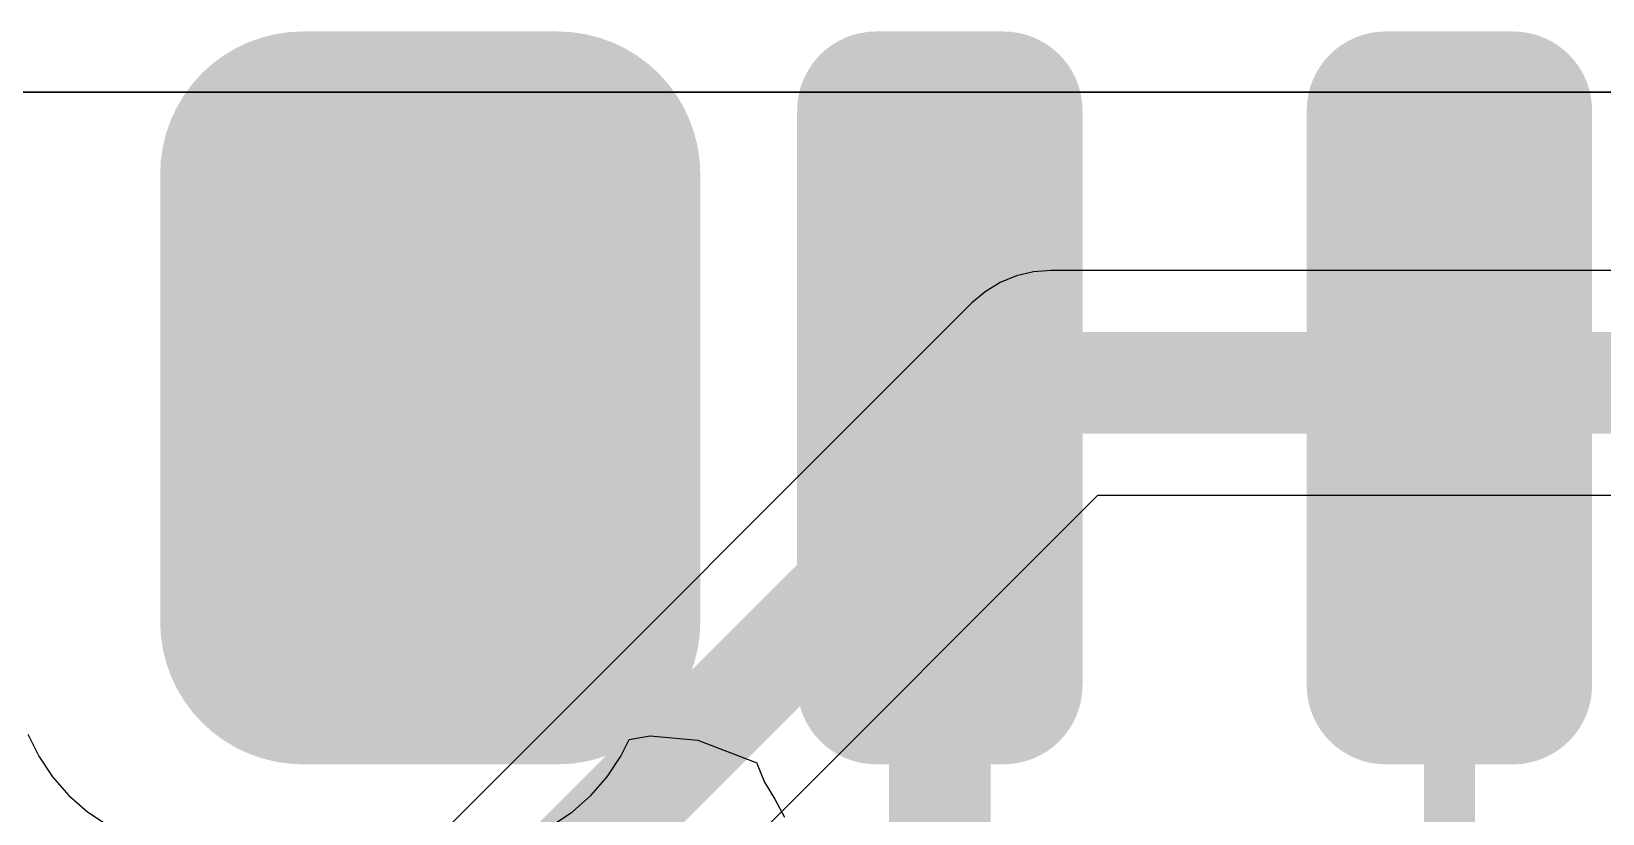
# Model space of a CAD drawing. Header units: millimetres. Extents: x 5.97 to 14.78, y 3.86 to 11.35.
# Drawn here: x 7.9917 to 8.3001, y 7.9184 to 8.0719 of the extents above; entities that cross this region are included whole.
import ezdxf

# ---------------------------------------------------------------- set-up
doc = ezdxf.new("R2010")
doc.units = ezdxf.units.MM
doc.header["$MEASUREMENT"] = 0
for name, color, linetype in [('BottomLayer', 5, 'Continuous'), ('BottomPaste', 16, 'Continuous'), ('BottomSolder', 6, 'Continuous'), ('MidLayer1', 16, 'Continuous'), ('MidLayer2', 76, 'Continuous'), ('MultiLayer', 9, 'Continuous'), ('TopLayer', 1, 'Continuous'), ('TopPaste', 8, 'Continuous'), ('TopSolder', 216, 'Continuous')]:
    doc.layers.add(name, color=color, linetype=linetype)

# ---------------------------------------------------------------- blocks, each defined once
blk = doc.blocks.new('TE_1_1634688_0_160')
at = {"layer": 'BottomLayer'}
for points, const_width in [([(-0.01875, 0.00608, 1), (-0.00625, 0.00608, 1)], 0.0125), ([(0.00625, 0.00608, 1), (0.01875, 0.00608, 1)], 0.0125), ([(0.08125, 0.00608, 1), (0.09375, 0.00608, 1)], 0.0125), ([(0.10625, 0.00608, 1), (0.11875, 0.00608, 1)], 0.0125), ([(0.1625, -0.00642, 1), (0.1875, -0.00642, 1)], 0.025), ([(0.2125, -0.00642, 1), (0.2375, -0.00642, 1)], 0.025), ([(0.1625, -0.09421, 1), (0.1875, -0.09421, 1)], 0.025), ([(0.2125, -0.09421, 1), (0.2375, -0.09421, 1)], 0.025), ([(-0.01875, -0.10671, 1), (-0.00625, -0.10671, 1)], 0.0125), ([(0.00625, -0.10671, 1), (0.01875, -0.10671, 1)], 0.0125), ([(0.08125, -0.10671, 1), (0.09375, -0.10671, 1)], 0.0125), ([(0.10625, -0.10671, 1), (0.11875, -0.10671, 1)], 0.0125)]:
    blk.add_lwpolyline(points, format="xyb", close=True, dxfattribs=dict(at, const_width=const_width))
for points in [[(0.0125, -0.11921), (0.0125, 0.01858), (-0.0125, -0.11921), (-0.0125, 0.01858)], [(0.1125, -0.11921), (0.1125, 0.01858), (0.0875, -0.11921), (0.0875, 0.01858)], [(0.225, -0.11921), (0.225, 0.01858), (0.175, -0.11921), (0.175, 0.01858)], [(0.025, -0.10671), (0.025, 0.00608), (-0.025, -0.10671), (-0.025, 0.00608)], [(0.125, -0.10671), (0.125, 0.00608), (0.075, -0.10671), (0.075, 0.00608)], [(0.25, -0.09421), (0.25, -0.00642), (0.15, -0.09421), (0.15, -0.00642)]]:
    blk.add_solid(points, dxfattribs=at)
at = {"layer": 'BottomPaste'}
for points, const_width in [([(-0.02025, 0.00608, 1), (-0.00475, 0.00608, 1)], 0.0155), ([(0.00475, 0.00608, 1), (0.02025, 0.00608, 1)], 0.0155), ([(0.07975, 0.00608, 1), (0.09525, 0.00608, 1)], 0.0155), ([(0.10475, 0.00608, 1), (0.12025, 0.00608, 1)], 0.0155), ([(0.161, -0.00642, 1), (0.189, -0.00642, 1)], 0.028), ([(0.211, -0.00642, 1), (0.239, -0.00642, 1)], 0.028), ([(0.161, -0.09421, 1), (0.189, -0.09421, 1)], 0.028), ([(0.211, -0.09421, 1), (0.239, -0.09421, 1)], 0.028), ([(-0.02025, -0.10671, 1), (-0.00475, -0.10671, 1)], 0.0155), ([(0.00475, -0.10671, 1), (0.02025, -0.10671, 1)], 0.0155), ([(0.07975, -0.10671, 1), (0.09525, -0.10671, 1)], 0.0155), ([(0.10475, -0.10671, 1), (0.12025, -0.10671, 1)], 0.0155)]:
    blk.add_lwpolyline(points, format="xyb", close=True, dxfattribs=dict(at, const_width=const_width))
for points in [[(0.0125, -0.12221), (0.0125, 0.02158), (-0.0125, -0.12221), (-0.0125, 0.02158)], [(0.1125, -0.12221), (0.1125, 0.02158), (0.0875, -0.12221), (0.0875, 0.02158)], [(0.225, -0.12221), (0.225, 0.02158), (0.175, -0.12221), (0.175, 0.02158)], [(0.028, -0.10671), (0.028, 0.00608), (-0.028, -0.10671), (-0.028, 0.00608)], [(0.128, -0.10671), (0.128, 0.00608), (0.072, -0.10671), (0.072, 0.00608)], [(0.253, -0.09421), (0.253, -0.00642), (0.147, -0.09421), (0.147, -0.00642)]]:
    blk.add_solid(points, dxfattribs=at)
at = {"layer": 'BottomSolder'}
for points, const_width in [([(-0.02, 0.00608, 1), (-0.005, 0.00608, 1)], 0.015), ([(0.005, 0.00608, 1), (0.02, 0.00608, 1)], 0.015), ([(0.08, 0.00608, 1), (0.095, 0.00608, 1)], 0.015), ([(0.105, 0.00608, 1), (0.12, 0.00608, 1)], 0.015), ([(0.16125, -0.00642, 1), (0.18875, -0.00642, 1)], 0.0275), ([(0.21125, -0.00642, 1), (0.23875, -0.00642, 1)], 0.0275), ([(0.16125, -0.09421, 1), (0.18875, -0.09421, 1)], 0.0275), ([(0.21125, -0.09421, 1), (0.23875, -0.09421, 1)], 0.0275), ([(-0.02, -0.10671, 1), (-0.005, -0.10671, 1)], 0.015), ([(0.005, -0.10671, 1), (0.02, -0.10671, 1)], 0.015), ([(0.08, -0.10671, 1), (0.095, -0.10671, 1)], 0.015), ([(0.105, -0.10671, 1), (0.12, -0.10671, 1)], 0.015)]:
    blk.add_lwpolyline(points, format="xyb", close=True, dxfattribs=dict(at, const_width=const_width))
for points in [[(0.0125, -0.12171), (0.0125, 0.02108), (-0.0125, -0.12171), (-0.0125, 0.02108)], [(0.1125, -0.12171), (0.1125, 0.02108), (0.0875, -0.12171), (0.0875, 0.02108)], [(0.225, -0.12171), (0.225, 0.02108), (0.175, -0.12171), (0.175, 0.02108)], [(0.0275, -0.10671), (0.0275, 0.00608), (-0.0275, -0.10671), (-0.0275, 0.00608)], [(0.1275, -0.10671), (0.1275, 0.00608), (0.0725, -0.10671), (0.0725, 0.00608)], [(0.2525, -0.09421), (0.2525, -0.00642), (0.1475, -0.09421), (0.1475, -0.00642)]]:
    blk.add_solid(points, dxfattribs=at)
at = {"layer": 'TopLayer'}
for points, const_width in [([(-0.01875, 0.00608, 1), (-0.00625, 0.00608, 1)], 0.0125), ([(0.00625, 0.00608, 1), (0.01875, 0.00608, 1)], 0.0125), ([(0.08125, 0.00608, 1), (0.09375, 0.00608, 1)], 0.0125), ([(0.10625, 0.00608, 1), (0.11875, 0.00608, 1)], 0.0125), ([(0.1625, -0.00642, 1), (0.1875, -0.00642, 1)], 0.025), ([(0.2125, -0.00642, 1), (0.2375, -0.00642, 1)], 0.025), ([(0.1625, -0.09421, 1), (0.1875, -0.09421, 1)], 0.025), ([(0.2125, -0.09421, 1), (0.2375, -0.09421, 1)], 0.025), ([(-0.01875, -0.10671, 1), (-0.00625, -0.10671, 1)], 0.0125), ([(0.00625, -0.10671, 1), (0.01875, -0.10671, 1)], 0.0125), ([(0.08125, -0.10671, 1), (0.09375, -0.10671, 1)], 0.0125), ([(0.10625, -0.10671, 1), (0.11875, -0.10671, 1)], 0.0125)]:
    blk.add_lwpolyline(points, format="xyb", close=True, dxfattribs=dict(at, const_width=const_width))
for points in [[(0.0125, -0.11921), (0.0125, 0.01858), (-0.0125, -0.11921), (-0.0125, 0.01858)], [(0.1125, -0.11921), (0.1125, 0.01858), (0.0875, -0.11921), (0.0875, 0.01858)], [(0.225, -0.11921), (0.225, 0.01858), (0.175, -0.11921), (0.175, 0.01858)], [(0.025, -0.10671), (0.025, 0.00608), (-0.025, -0.10671), (-0.025, 0.00608)], [(0.125, -0.10671), (0.125, 0.00608), (0.075, -0.10671), (0.075, 0.00608)], [(0.25, -0.09421), (0.25, -0.00642), (0.15, -0.09421), (0.15, -0.00642)]]:
    blk.add_solid(points, dxfattribs=at)
at = {"layer": 'TopPaste'}
for points, const_width in [([(-0.02025, 0.00608, 1), (-0.00475, 0.00608, 1)], 0.0155), ([(0.00475, 0.00608, 1), (0.02025, 0.00608, 1)], 0.0155), ([(0.07975, 0.00608, 1), (0.09525, 0.00608, 1)], 0.0155), ([(0.10475, 0.00608, 1), (0.12025, 0.00608, 1)], 0.0155), ([(0.161, -0.00642, 1), (0.189, -0.00642, 1)], 0.028), ([(0.211, -0.00642, 1), (0.239, -0.00642, 1)], 0.028), ([(0.161, -0.09421, 1), (0.189, -0.09421, 1)], 0.028), ([(0.211, -0.09421, 1), (0.239, -0.09421, 1)], 0.028), ([(-0.02025, -0.10671, 1), (-0.00475, -0.10671, 1)], 0.0155), ([(0.00475, -0.10671, 1), (0.02025, -0.10671, 1)], 0.0155), ([(0.07975, -0.10671, 1), (0.09525, -0.10671, 1)], 0.0155), ([(0.10475, -0.10671, 1), (0.12025, -0.10671, 1)], 0.0155)]:
    blk.add_lwpolyline(points, format="xyb", close=True, dxfattribs=dict(at, const_width=const_width))
for points in [[(0.0125, -0.12221), (0.0125, 0.02158), (-0.0125, -0.12221), (-0.0125, 0.02158)], [(0.1125, -0.12221), (0.1125, 0.02158), (0.0875, -0.12221), (0.0875, 0.02158)], [(0.225, -0.12221), (0.225, 0.02158), (0.175, -0.12221), (0.175, 0.02158)], [(0.028, -0.10671), (0.028, 0.00608), (-0.028, -0.10671), (-0.028, 0.00608)], [(0.128, -0.10671), (0.128, 0.00608), (0.072, -0.10671), (0.072, 0.00608)], [(0.253, -0.09421), (0.253, -0.00642), (0.147, -0.09421), (0.147, -0.00642)]]:
    blk.add_solid(points, dxfattribs=at)
at = {"layer": 'TopSolder'}
for points, const_width in [([(-0.02, 0.00608, 1), (-0.005, 0.00608, 1)], 0.015), ([(0.005, 0.00608, 1), (0.02, 0.00608, 1)], 0.015), ([(0.08, 0.00608, 1), (0.095, 0.00608, 1)], 0.015), ([(0.105, 0.00608, 1), (0.12, 0.00608, 1)], 0.015), ([(0.16125, -0.00642, 1), (0.18875, -0.00642, 1)], 0.0275), ([(0.21125, -0.00642, 1), (0.23875, -0.00642, 1)], 0.0275), ([(0.16125, -0.09421, 1), (0.18875, -0.09421, 1)], 0.0275), ([(0.21125, -0.09421, 1), (0.23875, -0.09421, 1)], 0.0275), ([(-0.02, -0.10671, 1), (-0.005, -0.10671, 1)], 0.015), ([(0.005, -0.10671, 1), (0.02, -0.10671, 1)], 0.015), ([(0.08, -0.10671, 1), (0.095, -0.10671, 1)], 0.015), ([(0.105, -0.10671, 1), (0.12, -0.10671, 1)], 0.015)]:
    blk.add_lwpolyline(points, format="xyb", close=True, dxfattribs=dict(at, const_width=const_width))
for points in [[(0.0125, -0.12171), (0.0125, 0.02108), (-0.0125, -0.12171), (-0.0125, 0.02108)], [(0.1125, -0.12171), (0.1125, 0.02108), (0.0875, -0.12171), (0.0875, 0.02108)], [(0.225, -0.12171), (0.225, 0.02108), (0.175, -0.12171), (0.175, 0.02108)], [(0.0275, -0.10671), (0.0275, 0.00608), (-0.0275, -0.10671), (-0.0275, 0.00608)], [(0.1275, -0.10671), (0.1275, 0.00608), (0.0725, -0.10671), (0.0725, 0.00608)], [(0.2525, -0.09421), (0.2525, -0.00642), (0.1475, -0.09421), (0.1475, -0.00642)]]:
    blk.add_solid(points, dxfattribs=at)

msp = doc.modelspace()

# ---------------------------------------------------------------- linework, layer by layer
at = {"layer": 'BottomLayer'}
for p, q in [((7.99106, 7.93404), (7.9932, 7.92969)), ((8.10906, 7.93299), (8.11315, 7.93371)), ((8.11315, 7.93371), (8.12252, 7.93286)), ((8.10743, 7.92969), (8.10906, 7.93299)), ((8.12252, 7.93286), (8.13406, 7.92841)), ((7.9932, 7.92969), (7.9959, 7.92566)), ((8.10473, 7.92566), (8.10743, 7.92969)), ((8.13406, 7.92841), (8.13413, 7.92813)), ((8.13413, 7.92813), (8.1356, 7.92457)), ((7.9959, 7.92566), (7.9991, 7.92201)), ((8.10153, 7.92201), (8.10473, 7.92566)), ((8.1356, 7.92457), (8.13762, 7.92128)), ((7.9991, 7.92201), (8.00274, 7.91881)), ((8.09789, 7.91881), (8.10153, 7.92201)), ((8.13762, 7.92128), (8.13953, 7.91773)), ((8.00274, 7.91881), (8.00678, 7.91612)), ((8.09385, 7.91612), (8.09789, 7.91881))]:
    msp.add_line(p, q, dxfattribs=at)
at = {"layer": 'BottomLayer', "const_width": 0.01}
msp.add_lwpolyline([(8.27, 7.895), (8.27, 8)], dxfattribs=at)
at = {"layer": 'BottomLayer', "const_width": 0.005}
msp.add_lwpolyline([(8.2675, 8, 1), (8.2725, 8, 1)], format="xyb", close=True, dxfattribs=at)
at = {"layer": 'MidLayer1'}
msp.add_line((7.95494, 8.06), (8.735, 8.06), dxfattribs=at)
at = {"layer": 'MidLayer2'}
for p, q in [((7.95494, 8.06), (8.735, 8.06)), ((8.18183, 8.02262), (8.17888, 8.02081)), ((8.18503, 8.02394), (8.18183, 8.02262)), ((8.1884, 8.02475), (8.18503, 8.02394)), ((8.19185, 8.02502), (8.1884, 8.02475)), ((8.71407, 8.02502), (8.19185, 8.02502)), ((8.17888, 8.02081), (8.17624, 8.01856)), ((8.17624, 8.01856), (8.07314, 7.91545)), ((8.11109, 7.89098), (8.20099, 7.98088)), ((8.20099, 7.98088), (8.71407, 7.98088))]:
    msp.add_line(p, q, dxfattribs=at)
at = {"layer": 'MidLayer2', "const_width": 0.02}
for points in [[(8.08874, 7.89985), (8.19185, 8.00295)], [(8.19185, 8.00295), (8.7426, 8.00295)]]:
    msp.add_lwpolyline(points, dxfattribs=at)
at = {"layer": 'MidLayer2', "const_width": 0.01}
msp.add_lwpolyline([(8.18685, 8.00295, 1), (8.19685, 8.00295, 1)], format="xyb", close=True, dxfattribs=at)
msp.add_lwpolyline([(8.18685, 8.00295, 1), (8.19685, 8.00295, 1)], format="xyb", close=True, dxfattribs=at)
at = {"layer": 'MultiLayer'}
msp.add_line((8.735, 8.06), (7.865, 8.06), dxfattribs=at)
at = {"layer": 'TopLayer'}
for points, const_width in [([(8.17, 7.885), (8.17, 8)], 0.02), ([(8.27, 7.855), (8.27, 8)], 0.01)]:
    msp.add_lwpolyline(points, dxfattribs=dict(at, const_width=const_width))
for points, const_width in [([(8.165, 8, 1), (8.175, 8, 1)], 0.01), ([(8.2675, 8, 1), (8.2725, 8, 1)], 0.005)]:
    msp.add_lwpolyline(points, format="xyb", close=True, dxfattribs=dict(at, const_width=const_width))

# ---------------------------------------------------------------- block references
at = {"rotation": 180}
msp.add_blockref('TE_1_1634688_0_160', (8.27, 7.94968), dxfattribs=at)

doc.saveas('drawing.dxf')
